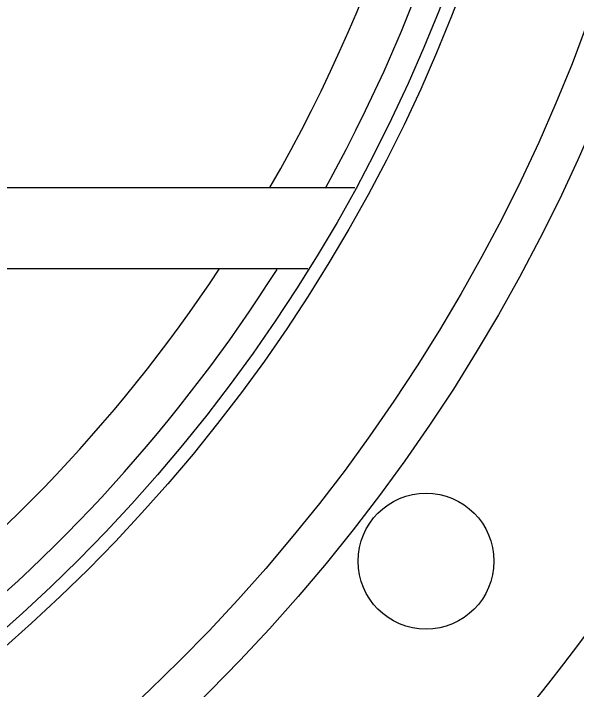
# Model space of a CAD drawing. Extents: x -50 to 48714, y -13211 to 6743.
# Drawn here: x 26077.45 to 26112.31, y -7886.14 to -7844.28 of the extents above; entities that cross this region are included whole.
import ezdxf

# ---------------------------------------------------------------- set-up
doc = ezdxf.new("R2010")
doc.units = 0
doc.header["$LTSCALE"] = 50
doc.layers.get('0').update_dxf_attribs({"linetype": 'CONTINUOUS'})

# ---------------------------------------------------------------- blocks, each defined once
blk = doc.blocks.new('SMAF_UE46_S')
for p, q in [((58.081, -87.949), (98.541, -87.949)), ((59.278, -92.949), (95.654, -92.949))]:
    blk.add_line(p, q)
for centre, radius in [((11, -40.5), 126.5), ((11, -40.5), 111.15), ((11, -40.5), 108.5), ((11, -40.5), 100.5), ((11, -40.5), 99.65), ((102.95, -111.055), 4.2)]:
    blk.add_circle(centre, radius)
for radius, start, end in [(95, 330.03481, 356.07364), (98, 331.02004, 356.19424), (95, 305.55558, 326.45031), (98, 308.01387, 327.60262)]:
    blk.add_arc((11, -40.5), radius, start, end)

msp = doc.modelspace()

# ---------------------------------------------------------------- block references
msp.add_blockref('SMAF_UE46_S', (26000, -7767.092))

doc.saveas('drawing.dxf')
